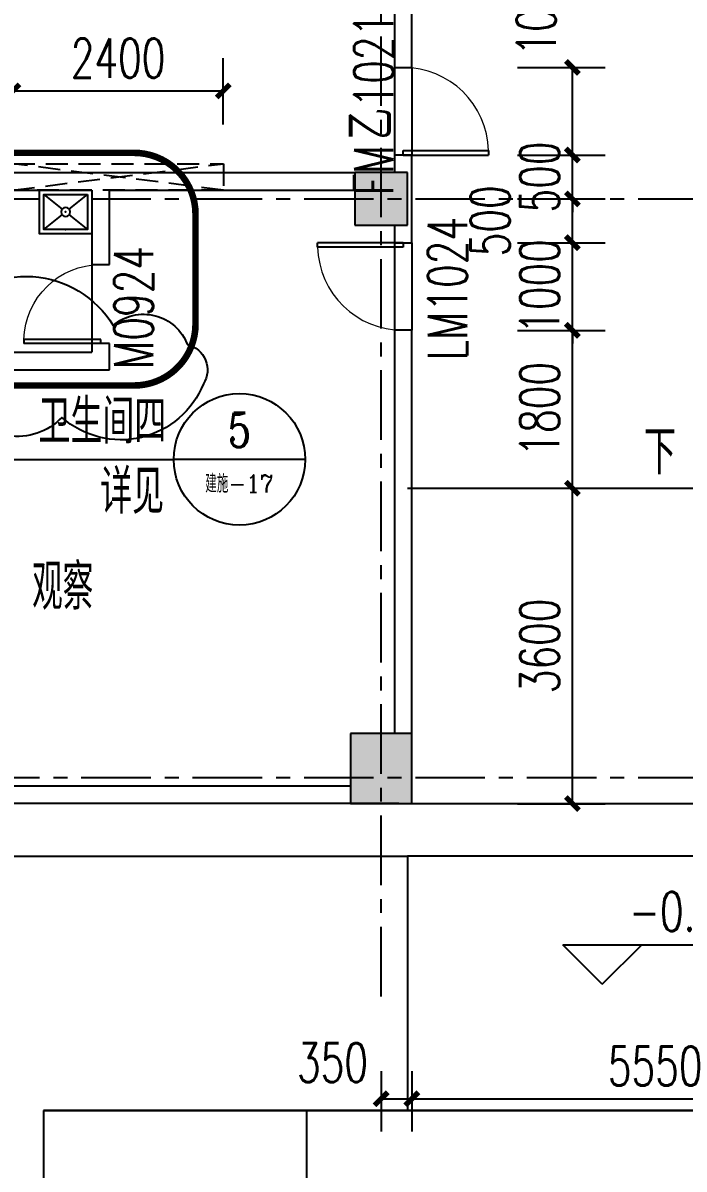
# Model space of a CAD drawing. Header units: millimetres. Extents: x -1048436 to -185795, y -983427 to 400387.
# Drawn here: x -751598 to -744059, y -449587 to -436510 of the extents above; entities that cross this region are included whole.
import ezdxf
from ezdxf.enums import TextEntityAlignment as Align

# ---------------------------------------------------------------- set-up
doc = ezdxf.new("R2010")
doc.units = ezdxf.units.MM
doc.header["$LTSCALE"] = 500
for name, pattern in [('( Dashed )', [0.75, 0.5, -0.25]), ('DASH', [0.35, 0.25, -0.1]), ('HIDDEN2', [0.1875, 0.125, -0.0625]), ('一层轴网$0$CENTER', [50.8, 31.75, -6.35, 6.35, -6.35])]:
    doc.linetypes.add(name, pattern=pattern)
for name, color, linetype in [('COLUMN', 254, 'Continuous'), ('DIM_IDEN', 3, 'Continuous'), ('DIM_SYMB', 3, 'Continuous'), ('PUB_DIM', 3, 'Continuous'), ('PUB_HATCH', 8, 'Continuous'), ('PUB_TEXT', 7, 'Continuous'), ('一层轴网$0$建-轴线', 1, '一层轴网$0$CENTER'), ('体育场', 9, 'HIDDEN2'), ('建-墙', 254, 'Continuous'), ('建-屋面-排水沟落水口', 175, 'Continuous'), ('建-文字', 4, 'Continuous'), ('建-洁具', 55, 'Continuous'), ('建-符号', 13, 'Continuous'), ('建-符号-箭头', 13, 'Continuous'), ('建-符号-门编号', 13, 'Continuous'), ('建-门扇', 32, 'Continuous'), ('景-平面-绿化填充', 56, 'Continuous')]:
    doc.layers.add(name, color=color, linetype=linetype)
doc.layers.add('建-非打-01', color=6, linetype='Continuous', plot=False)
doc.styles.add('_TCH_DIM', font='SIMPLEX', dxfattribs={"bigfont": 'GBCBIG'})
doc.styles.add('_TCH_DIM_T3', font='SIMPLEX', dxfattribs={"width": 0.705882, "bigfont": 'GBCBIG'})
doc.styles.add('_TCH_LABEL', font='COMPLEX', dxfattribs={"bigfont": 'GBCBIG'})
doc.styles.add('_TCH_WINDOW', font='SIMPLEX', dxfattribs={"height": 3.5, "bigfont": 'GBCBIG'})
doc.styles.add('XD2008', font='xd-hzs.shx', dxfattribs={"width": 0.7, "bigfont": 'xd-hztxt.shx'})
doc.dimstyles.new('_TCH_ARCH&&150', dxfattribs={"dimtxt": 446.25, "dimasz": 150, "dimexe": 375, "dimexo": 450, "dimgap": 150, "dimtad": 1, "dimdec": 0, "dimzin": 0, "dimdsep": 46, "dimtxsty": '_TCH_DIM_T3', "dimblk": 'ARCHTICK', "dimcen": 0.09, "dimclrt": 7, "dimazin": 2, "dimtfac": 1, "dimtdec": 0, "dimtix": 1, "dimtmove": 2, "dimatfit": 3, "dimldrblk": 'ARCHTICK', "dimfxl": 1, "dimtolj": 1, "dimtzin": 0, "dimarcsym": 0})

# ---------------------------------------------------------------- blocks, each defined once
blk = doc.blocks.new('fdhgh')
at = {"layer": '景-平面-绿化填充'}
h = blk.add_hatch(dxfattribs=at)
h.set_pattern_fill('GRASS', color=256, scale=500, style=0)
h.set_pattern_definition([(90, (-26937.1, -803185.1), (-997.7955, 997.7955), [264.5807, -1731.0102]), (45, (-26937.1, -803185.1), (-997.7962, 997.7962), [264.5807, -1146.5161]), (135, (-26937.1, -803185.1), (-997.7962, -997.7962), [264.5807, -1146.5161])])
edge = h.paths.add_edge_path()
edge.add_line((-1391918, -533384), (-1391918, -500074))
edge.add_line((-1391918, -500074), (-1392920, -492192))
edge.add_line((-1392920, -492192), (-1460021, -492192))
edge.add_line((-1460021, -492192), (-1460021, -494283))
edge.add_arc((-1458021, -494283), 2000, 180, 270)
edge.add_line((-1458021, -496283), (-1434821, -496283))
edge.add_line((-1434821, -496283), (-1434821, -501283))
edge.add_line((-1434821, -501283), (-1452821, -501283))
edge.add_line((-1452821, -501283), (-1452821, -499283))
edge.add_line((-1452821, -499283), (-1458021, -499283))
edge.add_arc((-1458021, -501283), 2000, 90, 180)
edge.add_line((-1460021, -501283), (-1460021, -502283))
edge.add_line((-1460021, -502283), (-1406458, -502283))
edge.add_line((-1406458, -502283), (-1405476, -509988))
edge.add_line((-1405476, -509988), (-1405271, -509962))
edge.add_arc((-1405406, -508971), 1000, 277.7235, 360)
edge.add_line((-1404406, -508971), (-1404666, -506861))
edge.add_line((-1404666, -506861), (-1395440, -505688))
edge.add_line((-1395440, -505688), (-1393762, -518881))
edge.add_line((-1393762, -518881), (-1399615, -519626))
edge.add_arc((-1399489, -520618), 1000, 97.2475, 187.2475)
edge.add_line((-1400481, -520744), (-1400418, -521240))
edge.add_line((-1400418, -521240), (-1393573, -520369))
edge.add_line((-1393573, -520369), (-1391918, -533384))
edge = h.paths.add_edge_path()
edge.add_line((-1460644, -592730), (-1436235, -592730))
edge.add_line((-1436235, -592730), (-1436235, -590271))
edge.add_line((-1436235, -590271), (-1440973, -590271))
edge.add_line((-1440973, -590271), (-1440973, -582660))
edge.add_line((-1440973, -582660), (-1449771, -582659))
edge.add_line((-1449771, -582659), (-1449771, -583259))
edge.add_line((-1449771, -583259), (-1463873, -583259))
edge.add_line((-1463873, -583259), (-1463873, -584960))
edge.add_line((-1463873, -584960), (-1474580, -584960))
edge.add_line((-1474580, -584960), (-1476321, -583426))
edge.add_line((-1476321, -583426), (-1476321, -574192))
edge.add_line((-1476321, -574192), (-1481371, -574192))
edge.add_line((-1481371, -574192), (-1481371, -577350))
edge.add_arc((-1472371, -577350), 9000, 180, 247.0886)
edge.add_line((-1475875, -585640), (-1464599, -590406))
edge.add_arc((-1467358, -599627), 9626, 45.7713, 73.3481, ccw=False)
at = {"layer": '体育场', "color": 251, "linetype": 'Continuous'}
for p, q in [((-1467521, -523282), (-1467521, -526183)), ((-1471673, -526183), (-1445254, -526183)), ((-1426673, -526183), (-1471673, -526183)), ((-1471673, -526183), (-1471673, -551560)), ((-1468673, -526183), (-1468673, -532283))]:
    blk.add_line(p, q, dxfattribs=at)
blk = doc.blocks.new('一层轴网')
at = {"layer": '一层轴网$0$建-轴线', "ltscale": 0.05}
for p, q in [((-2650, 66576.4), (54751.3, 66576.4)), ((-2650, 59976.4), (54751.3, 59976.4))]:
    blk.add_line(p, q, dxfattribs=at)
blk.add_lwpolyline([(5850, 57476.4), (5850, 82276.4)], dxfattribs=at)
blk = doc.blocks.new('_ArchTick')
at = {"color": 0, "linetype": 'ByBlock', "const_width": 0.4}
blk.add_lwpolyline([(-0.5, -0.5), (0.5, 0.5)], dxfattribs=at)
blk = doc.blocks.new('*D2967')
at = {"layer": 'Defpoints', "color": 0, "transparency": 16777216}
for p in [(-749313, -437286), (-751713, -438118), (-749313, -438118)]:
    blk.add_point(p, dxfattribs=at)
at = {"layer": 'PUB_DIM', "color": 0, "lineweight": -2, "transparency": 16777216}
for p, q in [((-751713, -437668), (-751713, -436911)), ((-749313, -437668), (-749313, -436911)), ((-751713, -437286), (-749313, -437286))]:
    blk.add_line(p, q, dxfattribs=at)
at = {"layer": 'PUB_DIM', "color": 0, "lineweight": -2, "transparency": 16777216, "xscale": 150, "yscale": 150, "zscale": 150, "rotation": 180}
blk.add_blockref('_ArchTick', (-751713, -437286), dxfattribs=at)
at = {"layer": 'PUB_DIM', "color": 0, "lineweight": -2, "transparency": 16777216, "xscale": 150, "yscale": 150, "zscale": 150}
blk.add_blockref('_ArchTick', (-749313, -437286), dxfattribs=at)
at = {"layer": 'PUB_DIM', "color": 7, "transparency": 16777216, "insert": (-750513, -436913), "char_height": 446.2, "attachment_point": 5, "style": '_TCH_DIM_T3'}
blk.add_mtext('\\A1;2400', dxfattribs=at)
blk = doc.blocks.new('*D1688')
at = {"layer": 'Defpoints', "color": 0, "transparency": 16777216}
for p in [(-746408, -437018), (-745332, -437018), (-746408, -438018)]:
    blk.add_point(p, dxfattribs=at)
at = {"layer": 'PUB_DIM', "color": 0, "lineweight": -2, "transparency": 16777216}
for p, q in [((-745958, -437018), (-744957, -437018)), ((-745332, -438018), (-745332, -437018)), ((-745958, -438018), (-744957, -438018))]:
    blk.add_line(p, q, dxfattribs=at)
at = {"layer": 'PUB_DIM', "color": 0, "lineweight": -2, "transparency": 16777216, "xscale": 150, "yscale": 150, "zscale": 150}
for p, rotation in [((-745332, -437018), 90), ((-745332, -438018), 270)]:
    blk.add_blockref('_ArchTick', p, dxfattribs=dict(at, rotation=rotation))
at = {"layer": 'PUB_DIM', "color": 7, "transparency": 16777216, "insert": (-745745, -436343), "char_height": 446.2, "attachment_point": 5, "rotation": 90, "style": '_TCH_DIM_T3'}
blk.add_mtext('\\A1;1000', dxfattribs=at)
blk = doc.blocks.new('*D1689')
at = {"layer": 'Defpoints', "color": 0, "transparency": 16777216}
for p in [(-746408, -438018), (-745332, -438018), (-746408, -438518)]:
    blk.add_point(p, dxfattribs=at)
at = {"layer": 'PUB_DIM', "color": 0, "lineweight": -2, "transparency": 16777216}
for p, q in [((-745332, -438018), (-745332, -437868)), ((-745958, -438018), (-744957, -438018)), ((-745332, -438518), (-745332, -438018)), ((-745958, -438518), (-744957, -438518)), ((-745332, -438518), (-745332, -438668))]:
    blk.add_line(p, q, dxfattribs=at)
at = {"layer": 'PUB_DIM', "color": 0, "lineweight": -2, "transparency": 16777216, "xscale": 150, "yscale": 150, "zscale": 150}
for p, rotation in [((-745332, -438018), 270), ((-745332, -438518), 90)]:
    blk.add_blockref('_ArchTick', p, dxfattribs=dict(at, rotation=rotation))
at = {"layer": 'PUB_DIM', "color": 7, "transparency": 16777216, "insert": (-745705, -438268), "char_height": 446.2, "attachment_point": 5, "rotation": 90, "style": '_TCH_DIM_T3'}
blk.add_mtext('\\A1;500', dxfattribs=at)
blk = doc.blocks.new('*D1690')
at = {"layer": 'Defpoints', "color": 0, "transparency": 16777216}
for p in [(-746408, -438518), (-745332, -438518), (-746408, -439018)]:
    blk.add_point(p, dxfattribs=at)
at = {"layer": 'PUB_DIM', "color": 0, "lineweight": -2, "transparency": 16777216}
for p, q in [((-745958, -438518), (-744957, -438518)), ((-745332, -439018), (-745332, -438518)), ((-745958, -439018), (-744957, -439018))]:
    blk.add_line(p, q, dxfattribs=at)
at = {"layer": 'PUB_DIM', "color": 0, "lineweight": -2, "transparency": 16777216, "xscale": 150, "yscale": 150, "zscale": 150}
for p, rotation in [((-745332, -438518), 90), ((-745332, -439018), 270)]:
    blk.add_blockref('_ArchTick', p, dxfattribs=dict(at, rotation=rotation))
at = {"layer": 'PUB_DIM', "color": 7, "transparency": 16777216, "insert": (-746270, -438768), "char_height": 446.2, "attachment_point": 5, "rotation": 90, "style": '_TCH_DIM_T3'}
blk.add_mtext('\\A1;500', dxfattribs=at)
blk = doc.blocks.new('*D1691')
at = {"layer": 'Defpoints', "color": 0, "transparency": 16777216}
for p in [(-746408, -439018), (-745332, -439018), (-746408, -440018)]:
    blk.add_point(p, dxfattribs=at)
at = {"layer": 'PUB_DIM', "color": 0, "lineweight": -2, "transparency": 16777216}
for p, q in [((-745332, -439018), (-745332, -438868)), ((-745958, -439018), (-744957, -439018)), ((-745332, -440018), (-745332, -439018)), ((-745958, -440018), (-744957, -440018)), ((-745332, -440018), (-745332, -440168))]:
    blk.add_line(p, q, dxfattribs=at)
at = {"layer": 'PUB_DIM', "color": 0, "lineweight": -2, "transparency": 16777216, "xscale": 150, "yscale": 150, "zscale": 150}
for p, rotation in [((-745332, -439018), 270), ((-745332, -440018), 90)]:
    blk.add_blockref('_ArchTick', p, dxfattribs=dict(at, rotation=rotation))
at = {"layer": 'PUB_DIM', "color": 7, "transparency": 16777216, "insert": (-745705, -439518), "char_height": 446.2, "attachment_point": 5, "rotation": 90, "style": '_TCH_DIM_T3'}
blk.add_mtext('\\A1;1000', dxfattribs=at)
blk = doc.blocks.new('*D1692')
at = {"layer": 'Defpoints', "color": 0, "transparency": 16777216}
for p in [(-746408, -440018), (-745332, -440018), (-746408, -441818)]:
    blk.add_point(p, dxfattribs=at)
at = {"layer": 'PUB_DIM', "color": 0, "lineweight": -2, "transparency": 16777216}
for p, q in [((-745958, -440018), (-744957, -440018)), ((-745332, -441818), (-745332, -440018)), ((-745958, -441818), (-744957, -441818))]:
    blk.add_line(p, q, dxfattribs=at)
at = {"layer": 'PUB_DIM', "color": 0, "lineweight": -2, "transparency": 16777216, "xscale": 150, "yscale": 150, "zscale": 150}
for p, rotation in [((-745332, -440018), 90), ((-745332, -441818), 270)]:
    blk.add_blockref('_ArchTick', p, dxfattribs=dict(at, rotation=rotation))
at = {"layer": 'PUB_DIM', "color": 7, "transparency": 16777216, "insert": (-745705, -440918), "char_height": 446.2, "attachment_point": 5, "rotation": 90, "style": '_TCH_DIM_T3'}
blk.add_mtext('\\A1;1800', dxfattribs=at)
blk = doc.blocks.new('*D1693')
at = {"layer": 'Defpoints', "color": 0, "transparency": 16777216}
for p in [(-746408, -441818), (-745332, -441818), (-746408, -445418)]:
    blk.add_point(p, dxfattribs=at)
at = {"layer": 'PUB_DIM', "color": 0, "lineweight": -2, "transparency": 16777216}
for p, q in [((-745958, -441818), (-744957, -441818)), ((-745332, -445418), (-745332, -441818)), ((-745958, -445418), (-744957, -445418))]:
    blk.add_line(p, q, dxfattribs=at)
at = {"layer": 'PUB_DIM', "color": 0, "lineweight": -2, "transparency": 16777216, "xscale": 150, "yscale": 150, "zscale": 150}
for p, rotation in [((-745332, -441818), 90), ((-745332, -445418), 270)]:
    blk.add_blockref('_ArchTick', p, dxfattribs=dict(at, rotation=rotation))
at = {"layer": 'PUB_DIM', "color": 7, "transparency": 16777216, "insert": (-745705, -443618), "char_height": 446.2, "attachment_point": 5, "rotation": 90, "style": '_TCH_DIM_T3'}
blk.add_mtext('\\A1;3600', dxfattribs=at)
blk = doc.blocks.new('*D2009')
at = {"layer": 'Defpoints', "color": 0, "transparency": 16777216}
for p in [(-747513, -448018), (-747163, -448018), (-747163, -448785)]:
    blk.add_point(p, dxfattribs=at)
at = {"layer": 'PUB_DIM', "color": 0, "lineweight": -2, "transparency": 16777216}
for p, q in [((-747513, -448468), (-747513, -449160)), ((-747163, -448468), (-747163, -449160)), ((-747513, -448785), (-747163, -448785))]:
    blk.add_line(p, q, dxfattribs=at)
at = {"layer": 'PUB_DIM', "color": 0, "lineweight": -2, "transparency": 16777216, "xscale": 150, "yscale": 150, "zscale": 150, "rotation": 180}
blk.add_blockref('_ArchTick', (-747513, -448785), dxfattribs=at)
at = {"layer": 'PUB_DIM', "color": 0, "lineweight": -2, "transparency": 16777216, "xscale": 150, "yscale": 150, "zscale": 150}
blk.add_blockref('_ArchTick', (-747163, -448785), dxfattribs=at)
at = {"layer": 'PUB_DIM', "color": 7, "transparency": 16777216, "insert": (-748068, -448372), "char_height": 446.2, "attachment_point": 5, "style": '_TCH_DIM_T3'}
blk.add_mtext('\\A1;350', dxfattribs=at)
blk = doc.blocks.new('*D2010')
at = {"layer": 'Defpoints', "color": 0, "transparency": 16777216}
for p in [(-747163, -448018), (-741613, -448018), (-741613, -448785)]:
    blk.add_point(p, dxfattribs=at)
at = {"layer": 'PUB_DIM', "color": 0, "lineweight": -2, "transparency": 16777216}
for p, q in [((-747163, -448468), (-747163, -449160)), ((-741613, -448468), (-741613, -449160)), ((-747163, -448785), (-741613, -448785))]:
    blk.add_line(p, q, dxfattribs=at)
at = {"layer": 'PUB_DIM', "color": 0, "lineweight": -2, "transparency": 16777216, "xscale": 150, "yscale": 150, "zscale": 150, "rotation": 180}
blk.add_blockref('_ArchTick', (-747163, -448785), dxfattribs=at)
at = {"layer": 'PUB_DIM', "color": 0, "lineweight": -2, "transparency": 16777216, "xscale": 150, "yscale": 150, "zscale": 150}
blk.add_blockref('_ArchTick', (-741613, -448785), dxfattribs=at)
at = {"layer": 'PUB_DIM', "color": 7, "transparency": 16777216, "insert": (-744388, -448412), "char_height": 446.2, "attachment_point": 5, "style": '_TCH_DIM_T3'}
blk.add_mtext('\\A1;5550', dxfattribs=at)
blk = doc.blocks.new('$DorLib2D$00000001')
for p, q in [((0.45, 0.975), (0.5, 0.975)), ((0.45, 0), (0.45, 0.975)), ((0.5, 0), (0.5, 0.975)), ((0.5, 0), (0.45, 0))]:
    blk.add_line(p, q)
at = {"lineweight": 13}
blk.add_arc((0.475, 0), 0.975, 91.4693, 180, dxfattribs=at)
blk = doc.blocks.new('$lvtry$00000191')
at = {"color": 0}
blk.add_wipeout([(300, -500), (300, 0), (-300, 0), (-300, -500)], dxfattribs=at)
for p, q in [((-250, -50), (-39, -219)), ((39, -219), (250, -50)), ((-250, -450), (-39, -281)), ((39, -281), (250, -450))]:
    blk.add_line(p, q, dxfattribs=at)
for points in [[(300, -500), (300, 0), (-300, 0), (-300, -500)], [(250, -450), (250, -50), (-250, -50), (-250, -450)]]:
    blk.add_lwpolyline(points, close=True, dxfattribs=at)
blk.add_circle((0, -250), 50, dxfattribs=at)
for p in [(0, -50), (0, -250)]:
    blk.add_point(p, dxfattribs=at)
blk = doc.blocks.new('dsgdfgdfghgf')
at = {"linetype": '( Dashed )'}
blk.add_lwpolyline([(-749312.7, -438417.5), (-751712.7, -438417.5), (-751712.7, -438117.5), (-749312.7, -438117.5), (-749312.7, -438417.5), (-751712.7, -438117.5), (-751712.7, -438417.5), (-749312.7, -438117.5)], dxfattribs=at)
at = {"layer": 'PUB_DIM'}
dim = blk.add_aligned_dim(p1=(-751712.7, -438117.5), p2=(-749312.7, -438117.5), distance=831.6, dimstyle='_TCH_ARCH&&150', dxfattribs=at)
dim.commit()
dim.dimension.update_dxf_attribs({"geometry": '*D2967', "text_midpoint": (-750512.7, -436912.8)})

msp = doc.modelspace()

# ---------------------------------------------------------------- hatches: boundary and pattern name
at = {"layer": 'PUB_HATCH'}
for points in [[(-747811.4, -438217.4), (-747811.4, -438817.4), (-747211.4, -438817.4), (-747211.4, -438217.4)], [(-747861.4, -444617.4), (-747861.4, -445417.4), (-747161.4, -445417.4), (-747161.4, -444617.4)]]:
    msp.add_hatch(color=256, dxfattribs=at).paths.add_polyline_path(points)

# ---------------------------------------------------------------- linework, layer by layer
for p, q in [((-747211.1, -441817.5), (-741612.7, -441817.5)), ((-747211.1, -445417.5), (-741612.7, -445417.5))]:
    msp.add_line(p, q)
at = {"layer": 'COLUMN'}
for p, q in [((-747811.4, -438217.4), (-747811.4, -438817.4)), ((-747211.4, -438217.4), (-747811.4, -438217.4)), ((-747211.4, -438817.4), (-747211.4, -438217.4)), ((-747811.4, -438817.4), (-747211.4, -438817.4)), ((-747861.4, -444617.4), (-747861.4, -445417.4)), ((-747161.4, -444617.4), (-747861.4, -444617.4)), ((-747161.4, -445417.4), (-747161.4, -444617.4)), ((-747861.4, -445417.4), (-747161.4, -445417.4))]:
    msp.add_line(p, q, dxfattribs=at)
at = {"layer": 'DIM_IDEN'}
for p in [(-752066.5, -441490.1), (-748378.7, -441490.1)]:
    msp.add_line(p, (-749878.7, -441490.1), dxfattribs=at)
msp.add_circle((-749128.7, -441490.1), 750, dxfattribs=at)
at = {"layer": 'DIM_SYMB'}
msp.add_lwpolyline([(-744372.5, -441817.5, 0, 0, 0), (-744372.5, -444967.5, 120, 0, 0), (-744372.5, -445417.5, 0, 0, 0)], format="xyseb", dxfattribs=at)
at = {"layer": '建-墙'}
for p, q in [((-747162.7, -437017.5), (-747162.7, -433347.6)), ((-747362.7, -433547.6), (-747362.7, -437017.5)), ((-747362.7, -437017.5), (-747162.7, -437017.5)), ((-747162.7, -438017.5), (-747362.7, -438017.5)), ((-747362.7, -438017.5), (-747362.7, -438217.4)), ((-747162.7, -438517.6), (-747162.7, -438017.5)), ((-753111.4, -438217.5), (-750711.1, -438217.5)), ((-750711.1, -438217.5), (-747811.4, -438217.5)), ((-753111.4, -438417.5), (-750811.1, -438417.5)), ((-750811.1, -438417.5), (-750811.1, -439267.5)), ((-750611.1, -439267.5), (-750611.1, -438417.5)), ((-750611.1, -438417.5), (-747811.4, -438417.5)), ((-747162.7, -439017.5), (-747162.7, -438517.6)), ((-747362.7, -438817.4), (-747362.7, -439017.5)), ((-747362.7, -439017.5), (-747162.7, -439017.5)), ((-750811.1, -439267.5), (-750611.1, -439267.5)), ((-747162.7, -440017.5), (-747362.7, -440017.5)), ((-747362.7, -440017.5), (-747362.7, -444617.4)), ((-747162.7, -444617.4), (-747162.7, -440017.5)), ((-753611.1, -440267.5), (-750811.1, -440267.5)), ((-750611.1, -440167.5), (-750811.1, -440167.5)), ((-750811.1, -440167.5), (-750811.1, -440267.5)), ((-750611.1, -440467.5), (-750611.1, -440167.5)), ((-753611.1, -440467.5), (-750611.1, -440467.5)), ((-747861.4, -445217.5), (-753111.4, -445217.5)), ((-747310.3, -445417.5), (-753811.1, -445417.5)), ((-747310.3, -445417.5), (-747310.4, -445417.4))]:
    msp.add_line(p, q, dxfattribs=at)
at = {"layer": '建-屋面-排水沟落水口'}
msp.add_lwpolyline([(-747512.7, -424417.6), (-754411.3, -424417.7), (-754412.4, -446017.6), (-747212.4, -446017.6)], dxfattribs=at)
msp.add_lwpolyline([(-705569.6, -474662.8, 0.1556923), (-702611.7, -465394.9), (-702611, -446617.8), (-708562.7, -446617.6), (-708562.7, -446017.6), (-713262.7, -446017.6), (-713262.7, -446617.6), (-723712.7, -446617.6), (-723712.7, -446017.6), (-728862.7, -446017.5), (-728862.7, -446617.5), (-736012.7, -446617.6), (-736012.7, -446017.6), (-747212.4, -446017.5)], format="xyb", dxfattribs=at)
at = {"layer": '建-符号'}
for p, q in [((-744991.1, -447478.8), (-745441.1, -447028.8)), ((-745441.1, -447028.8), (-742990.1, -447028.8)), ((-744991.1, -447478.8), (-744541.1, -447028.8))]:
    msp.add_line(p, q, dxfattribs=at)
at = {"layer": '建-符号-箭头', "linetype": 'DASH', "ltscale": 2, "const_width": 75}
msp.add_lwpolyline([(-754227.4, -438692.7, -0.4142136), (-753527.4, -437992.7), (-750330, -437992.7, -0.4142136), (-749630, -438692.7), (-749630, -439947, -0.4142136), (-750330, -440647), (-753527.4, -440647, -0.4142136), (-754227.4, -439947)], format="xyb", close=True, dxfattribs=at)
at = {"layer": '建-门扇'}
for p, q in [((-747362.7, -437017.5), (-747362.7, -438017.5)), ((-747162.7, -437017.5), (-747162.7, -438017.5)), ((-747362.7, -439017.5), (-747362.7, -440017.5)), ((-747162.7, -439017.5), (-747162.7, -440017.5)), ((-750811.1, -439267.5), (-750811.1, -440167.5))]:
    msp.add_line(p, q, dxfattribs=at)
at = {"layer": '建-非打-01'}
msp.add_lwpolyline([(-754310, -439825.7, -0.5205671), (-752467.7, -439834.8, -0.5205671), (-750570.6, -439962.4, -0.5205671), (-749722.5, -440181.1, -0.5205671), (-749540, -440627.6, -0.5205671), (-751154.3, -441010.4, -0.5205671), (-752294.4, -440837.3, -0.5205671)], format="xyb", close=True, dxfattribs=at)

# ---------------------------------------------------------------- block references
for name, p in [('fdhgh', (720308.8, 77265.7)), ('一层轴网', (-753362.7, -505094)), ('dsgdfgdfghgf', (0, 0))]:
    msp.add_blockref(name, p)
at = {"layer": '建-门扇', "xscale": 1000, "yscale": 1000, "zscale": 200, "rotation": 270.0000000000014}
msp.add_blockref('$DorLib2D$00000001', (-747262.7, -437517.5), dxfattribs=at)
at = {"layer": '建-门扇'}
ref = msp.add_blockref('$DorLib2D$00000001', (-747262.7, -439517.5), dxfattribs=dict(at, xscale=-1000, yscale=-1000, zscale=200, rotation=270.000000000001))
ref.add_attrib('A', 'LM1024', (-746533.7, -440357.5), dxfattribs={"layer": '建-符号-门编号', "height": 446.25, "rotation": 90, "style": '_TCH_WINDOW', "width": 0.705882})
ref = msp.add_blockref('$DorLib2D$00000001', (-750711.1, -439717.5), dxfattribs=dict(at, xscale=900, yscale=-900, zscale=200, rotation=270))
ref.add_attrib('A', 'M0924', (-750113, -440460), dxfattribs={"layer": '建-符号-门编号', "height": 446.25, "rotation": 90, "style": '_TCH_WINDOW', "width": 0.705882})

# ---------------------------------------------------------------- texts
at = {"layer": 'PUB_TEXT', "style": '_TCH_DIM'}
for s, height, p in [('卫生间四', 506.38, (-751421.3, -441310.3)), ('下', 506.4, (-744514.9, -441660)), ('详见', 506.38, (-750717.6, -442111.2))]:
    msp.add_text(s, height=height, dxfattribs=at).set_placement(p)
at = {"layer": 'PUB_TEXT', "style": '_TCH_LABEL'}
msp.add_text('5', height=391.5, dxfattribs=at).set_placement((-749259.2, -441351.3), (-748998.2, -441351.3), align=Align.FIT)
at = {"layer": 'PUB_TEXT', "style": '_TCH_LABEL', "width": 0.947735}
msp.add_text('建施-17', height=204.58, dxfattribs=at).set_placement((-749518.4, -441869.2), (-748739, -441869.2), align=Align.FIT)
at = {"layer": '建-文字'}
for s, height, style, width, p in [('观察', 525, 'XD2008', 0.7, (-751494.1, -443207)), ('-0.300', 446.25, '_TCH_DIM', 0.705882, (-744685.1, -446871.3))]:
    msp.add_text(s, height=height, dxfattribs=dict(at, style=style, width=width)).set_placement(p)
at = {"layer": '建-符号-门编号', "style": '_TCH_WINDOW', "width": 0.705882}
for s, p in [('1021', (-747375.2, -437475.7)), ('FM', (-747375.2, -438474.4))]:
    msp.add_text(s, height=446.25, rotation=90, dxfattribs=at).set_placement(p)
at = {"layer": '建-符号-门编号', "style": '_TCH_WINDOW'}
msp.add_text('乙', height=506.4, rotation=90, dxfattribs=at).set_placement((-747375.2, -437844.4))

# ---------------------------------------------------------------- dimensions: what is measured, and where the dimension line sits
at = {"layer": 'PUB_DIM'}
for base, p1, p2, angle, picture, middle in [((-745332.1, -437017.5), (-746408.4, -438017.5), (-746408.4, -437017.5), 90, '*D1688', (-745744.6, -436342.5)), ((-745332.1, -438517.6), (-746408.4, -439017.5), (-746408.4, -438517.6), 90, '*D1690', (-746269.6, -438767.6)), ((-747162.7, -448784.7), (-747512.7, -448018.3), (-747162.7, -448018.3), 0, '*D2009', (-748067.7, -448372.2))]:
    dim = msp.add_linear_dim(base=base, p1=p1, p2=p2, angle=angle, dimstyle='_TCH_ARCH&&150', dxfattribs=at)
    dim.commit()
    dim.dimension.update_dxf_attribs({"geometry": picture, "text_midpoint": middle, "dimtype": 129})
for p1, p2, distance, picture, middle in [((-746408.4, -438517.6), (-746408.4, -438017.5), -1076.3, '*D1689', (-745705.2, -438267.6)), ((-746408.4, -440017.5), (-746408.4, -439017.5), -1076.3, '*D1691', (-745705.2, -439517.5)), ((-746408.4, -441817.5), (-746408.4, -440017.5), -1076.3, '*D1692', (-745705.2, -440917.5)), ((-746408.4, -445417.5), (-746408.4, -441817.5), -1076.3, '*D1693', (-745705.2, -443617.5)), ((-747162.7, -448018.3), (-741612.7, -448018.3), -766.4, '*D2010', (-744387.7, -448411.6))]:
    dim = msp.add_aligned_dim(p1=p1, p2=p2, distance=distance, dimstyle='_TCH_ARCH&&150', dxfattribs=at)
    dim.commit()
    dim.dimension.update_dxf_attribs({"geometry": picture, "text_midpoint": middle})

# ---------------------------------------------------------------- next in the draw order: block references
at = {"layer": '建-洁具', "yscale": -1}
msp.add_blockref('$lvtry$00000191', (-751111.1, -438917.5), dxfattribs=at)

doc.saveas('drawing.dxf')
